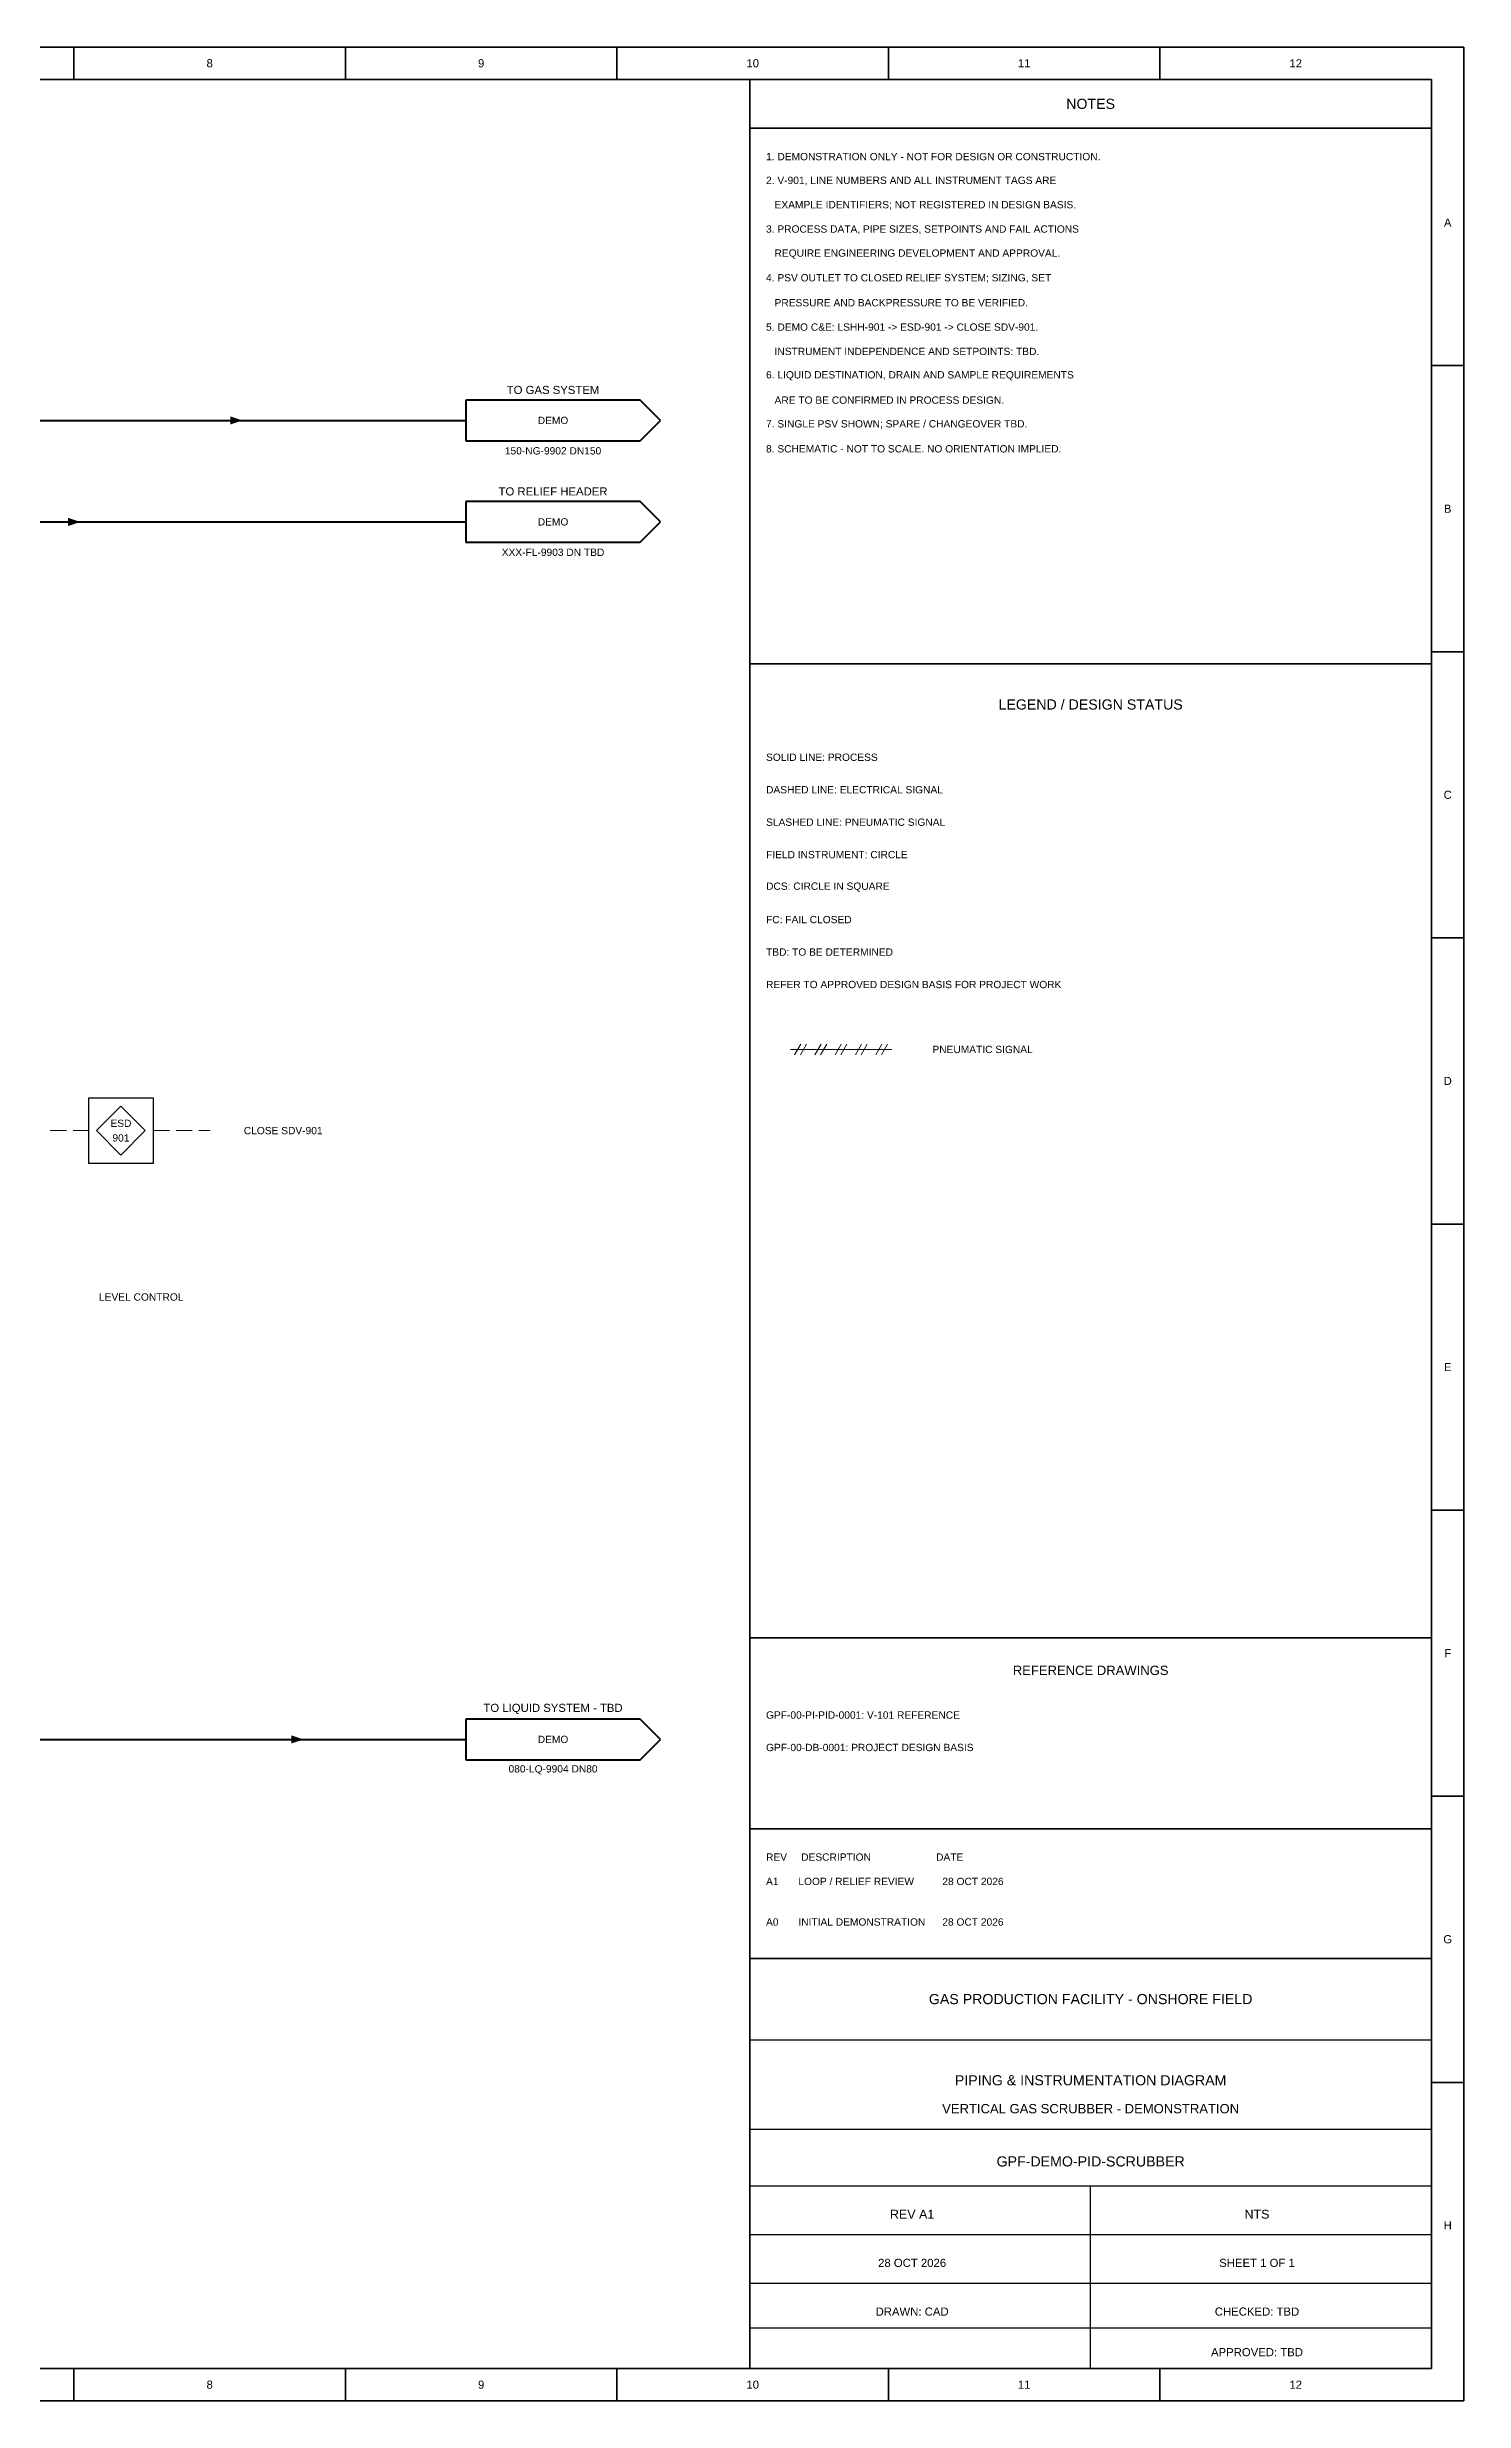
# Model space of a CAD drawing. Header units: millimetres. Extents: x 10 to 831, y 7 to 587.
# Drawn here: x 482 to 831, y 7 to 587 of the extents above; entities that cross this region are included whole.
import ezdxf

# ---------------------------------------------------------------- set-up
doc = ezdxf.new("R2010")
doc.units = ezdxf.units.MM
for name, color, linetype, lineweight in [('REF-FRAME', 7, 'Continuous', 35), ('REF-PROC', 7, 'Continuous', 50), ('REF-SIG', 7, 'Continuous', 13), ('REF-SIGP', 7, 'Continuous', 13), ('REF-SYM', 7, 'Continuous', 25), ('REF-TEXT', 7, 'Continuous', 18), ('REF-TITLE', 7, 'Continuous', 25)]:
    doc.layers.add(name, color=color, linetype=linetype, lineweight=lineweight)
doc.styles.add('ARIAL', font='arial.ttf')

msp = doc.modelspace()

# ---------------------------------------------------------------- linework, layer by layer
at = {"layer": 'REF-FRAME'}
for p, q in [((831, 587), (10, 587)), ((488.42, 579), (488.42, 587)), ((555.33, 579), (555.33, 587)), ((622.25, 579), (622.25, 587)), ((689.17, 579), (689.17, 587)), ((756.08, 579), (756.08, 587)), ((831, 7), (831, 587)), ((823, 579), (20, 579)), ((655, 15), (655, 579)), ((823, 15), (823, 579)), ((655, 567), (823, 567)), ((823, 508.5), (831, 508.5)), ((655, 435), (823, 435)), ((823, 438), (831, 438)), ((823, 367.5), (831, 367.5)), ((823, 297), (831, 297)), ((823, 226.5), (831, 226.5)), ((655, 195), (823, 195)), ((823, 156), (831, 156)), ((655, 148), (823, 148)), ((655, 116), (823, 116)), ((823, 85.5), (831, 85.5)), ((20, 15), (823, 15)), ((488.42, 7), (488.42, 15)), ((555.33, 7), (555.33, 15)), ((622.25, 7), (622.25, 15)), ((689.17, 7), (689.17, 15)), ((756.08, 7), (756.08, 15)), ((10, 7), (831, 7))]:
    msp.add_line(p, q, dxfattribs=at)
at = {"layer": 'REF-PROC'}
for p, q in [((585, 500), (585, 490)), ((628, 500), (585, 500)), ((633, 495), (628, 500)), ((320, 495), (585, 495)), ((628, 490), (633, 495)), ((585, 490), (628, 490)), ((349.2, 470), (585, 470)), ((585, 475), (585, 465)), ((628, 475), (585, 475)), ((633, 470), (628, 475)), ((628, 465), (633, 470)), ((585, 465), (628, 465)), ((585, 175), (585, 165)), ((628, 175), (585, 175)), ((633, 170), (628, 175)), ((475, 170), (585, 170)), ((628, 165), (633, 170)), ((585, 165), (628, 165))]:
    msp.add_line(p, q, dxfattribs=at)
for points in [[(530, 495), (527, 496), (527, 494)], [(490, 470), (487, 471), (487, 469)], [(545, 170), (542, 171), (542, 169)]]:
    msp.add_solid(points, dxfattribs=at)
at = {"layer": 'REF-SIG'}
for p, q in [((482.6, 320), (486.6, 320)), ((488.2, 320), (492, 320)), ((508, 320), (512, 320)), ((513.6, 320), (517.6, 320)), ((519.2, 320), (522, 320))]:
    msp.add_line(p, q, dxfattribs=at)
at = {"layer": 'REF-SIGP'}
for p, q in [((665, 340), (690, 340)), ((666.05, 338.7), (667.55, 341.3)), ((667.45, 338.7), (668.95, 341.3)), ((671.05, 338.7), (672.55, 341.3)), ((672.45, 338.7), (673.95, 341.3)), ((676.05, 338.7), (677.55, 341.3)), ((677.45, 338.7), (678.95, 341.3)), ((681.05, 338.7), (682.55, 341.3)), ((682.45, 338.7), (683.95, 341.3)), ((686.05, 338.7), (687.55, 341.3)), ((687.45, 338.7), (688.95, 341.3))]:
    msp.add_line(p, q, dxfattribs=at)
at = {"layer": 'REF-SYM'}
for p, q in [((492, 328), (492, 312)), ((508, 328), (492, 328)), ((494, 320), (500, 326)), ((500, 326), (506, 320)), ((508, 312), (508, 328)), ((500, 314), (494, 320)), ((506, 320), (500, 314)), ((492, 312), (508, 312))]:
    msp.add_line(p, q, dxfattribs=at)
at = {"layer": 'REF-TITLE'}
for p, q in [((655, 96), (823, 96)), ((655, 74), (823, 74)), ((655, 60), (823, 60)), ((739, 15), (739, 60)), ((655, 48), (823, 48)), ((655, 36), (823, 36)), ((655, 25), (823, 25))]:
    msp.add_line(p, q, dxfattribs=at)

# ---------------------------------------------------------------- texts
at = {"layer": 'REF-TEXT', "style": 'ARIAL'}
for s, insert, char_height, attachment_point in [('8', (521.88, 583), 2, 5), ('9', (588.79, 583), 2, 5), ('10', (655.71, 583), 2, 5), ('11', (722.62, 583), 2, 5), ('12', (789.54, 583), 2, 5), ('NOTES', (739, 573), 2.5, 5), ('1. DEMONSTRATION ONLY - NOT FOR DESIGN OR CONSTRUCTION.', (659, 560), 1.8, 4), ('2. V-901, LINE NUMBERS AND ALL INSTRUMENT TAGS ARE', (659, 554), 1.8, 4), ('   EXAMPLE IDENTIFIERS; NOT REGISTERED IN DESIGN BASIS.', (659, 548), 1.8, 4), ('3. PROCESS DATA, PIPE SIZES, SETPOINTS AND FAIL ACTIONS', (659, 542), 1.8, 4), ('A', (827, 543.75), 2, 5), ('   REQUIRE ENGINEERING DEVELOPMENT AND APPROVAL.', (659, 536), 1.8, 4), ('4. PSV OUTLET TO CLOSED RELIEF SYSTEM; SIZING, SET', (659, 530), 1.8, 4), ('   PRESSURE AND BACKPRESSURE TO BE VERIFIED.', (659, 524), 1.8, 4), ('5. DEMO C&E: LSHH-901 -> ESD-901 -> CLOSE SDV-901.', (659, 518), 1.8, 4), ('   INSTRUMENT INDEPENDENCE AND SETPOINTS: TBD.', (659, 512), 1.8, 4), ('6. LIQUID DESTINATION, DRAIN AND SAMPLE REQUIREMENTS', (659, 506), 1.8, 4), ('TO GAS SYSTEM', (606.5, 502.5), 2, 5), ('   ARE TO BE CONFIRMED IN PROCESS DESIGN.', (659, 500), 1.8, 4), ('DEMO', (606.5, 495), 1.8, 5), ('7. SINGLE PSV SHOWN; SPARE / CHANGEOVER TBD.', (659, 494), 1.8, 4), ('150-NG-9902 DN150', (606.5, 487.5), 1.8, 5), ('8. SCHEMATIC - NOT TO SCALE. NO ORIENTATION IMPLIED.', (659, 488), 1.8, 4), ('TO RELIEF HEADER', (606.5, 477.5), 2, 5), ('DEMO', (606.5, 470), 1.8, 5), ('B', (827, 473.25), 2, 5), ('XXX-FL-9903 DN TBD', (606.5, 462.5), 1.8, 5), ('LEGEND / DESIGN STATUS', (739, 425), 2.5, 5), ('SOLID LINE: PROCESS', (659, 412), 1.8, 4), ('DASHED LINE: ELECTRICAL SIGNAL', (659, 404), 1.8, 4), ('C', (827, 402.75), 2, 5), ('SLASHED LINE: PNEUMATIC SIGNAL', (659, 396), 1.8, 4), ('FIELD INSTRUMENT: CIRCLE', (659, 388), 1.8, 4), ('DCS: CIRCLE IN SQUARE', (659, 380), 1.8, 4), ('FC: FAIL CLOSED', (659, 372), 1.8, 4), ('TBD: TO BE DETERMINED', (659, 364), 1.8, 4), ('REFER TO APPROVED DESIGN BASIS FOR PROJECT WORK', (659, 356), 1.8, 4), ('PNEUMATIC SIGNAL', (700, 340), 1.8, 4), ('D', (827, 332.25), 2, 5), ('ESD', (500, 321.8), 1.8, 5), ('901', (500, 318.2), 1.8, 5), ('CLOSE SDV-901', (540, 320), 1.8, 5), ('LEVEL CONTROL', (505, 279), 1.8, 5), ('E', (827, 261.75), 2, 5), ('F', (827, 191.25), 2, 5), ('REFERENCE DRAWINGS', (739, 187), 2.3, 5), ('TO LIQUID SYSTEM - TBD', (606.5, 177.5), 2, 5), ('GPF-00-PI-PID-0001: V-101 REFERENCE', (659, 176), 1.8, 4), ('DEMO', (606.5, 170), 1.8, 5), ('GPF-00-DB-0001: PROJECT DESIGN BASIS', (659, 168), 1.8, 4), ('080-LQ-9904 DN80', (606.5, 162.5), 1.8, 5), ('REV     DESCRIPTION                       DATE', (659, 141), 1.8, 4), ('A1       LOOP / RELIEF REVIEW          28 OCT 2026', (659, 135), 1.8, 4), ('A0       INITIAL DEMONSTRATION      28 OCT 2026', (659, 125), 1.8, 4), ('G', (827, 120.75), 2, 5), ('GAS PRODUCTION FACILITY - ONSHORE FIELD', (739, 106), 2.5, 5), ('PIPING & INSTRUMENTATION DIAGRAM', (739, 86), 2.5, 5), ('VERTICAL GAS SCRUBBER - DEMONSTRATION', (739, 79), 2.3, 5), ('GPF-DEMO-PID-SCRUBBER', (739, 66), 2.5, 5), ('REV A1', (695, 53), 2.2, 5), ('NTS', (780, 53), 2.2, 5), ('H', (827, 50.25), 2, 5), ('28 OCT 2026', (695, 41), 2, 5), ('SHEET 1 OF 1', (780, 41), 2, 5), ('DRAWN: CAD', (695, 29), 2, 5), ('CHECKED: TBD', (780, 29), 2, 5), ('APPROVED: TBD', (780, 19), 2, 5), ('8', (521.88, 11), 2, 5), ('9', (588.79, 11), 2, 5), ('10', (655.71, 11), 2, 5), ('11', (722.62, 11), 2, 5), ('12', (789.54, 11), 2, 5)]:
    msp.add_mtext(s, dxfattribs=dict(at, insert=insert, char_height=char_height, attachment_point=attachment_point))

doc.saveas('drawing.dxf')
